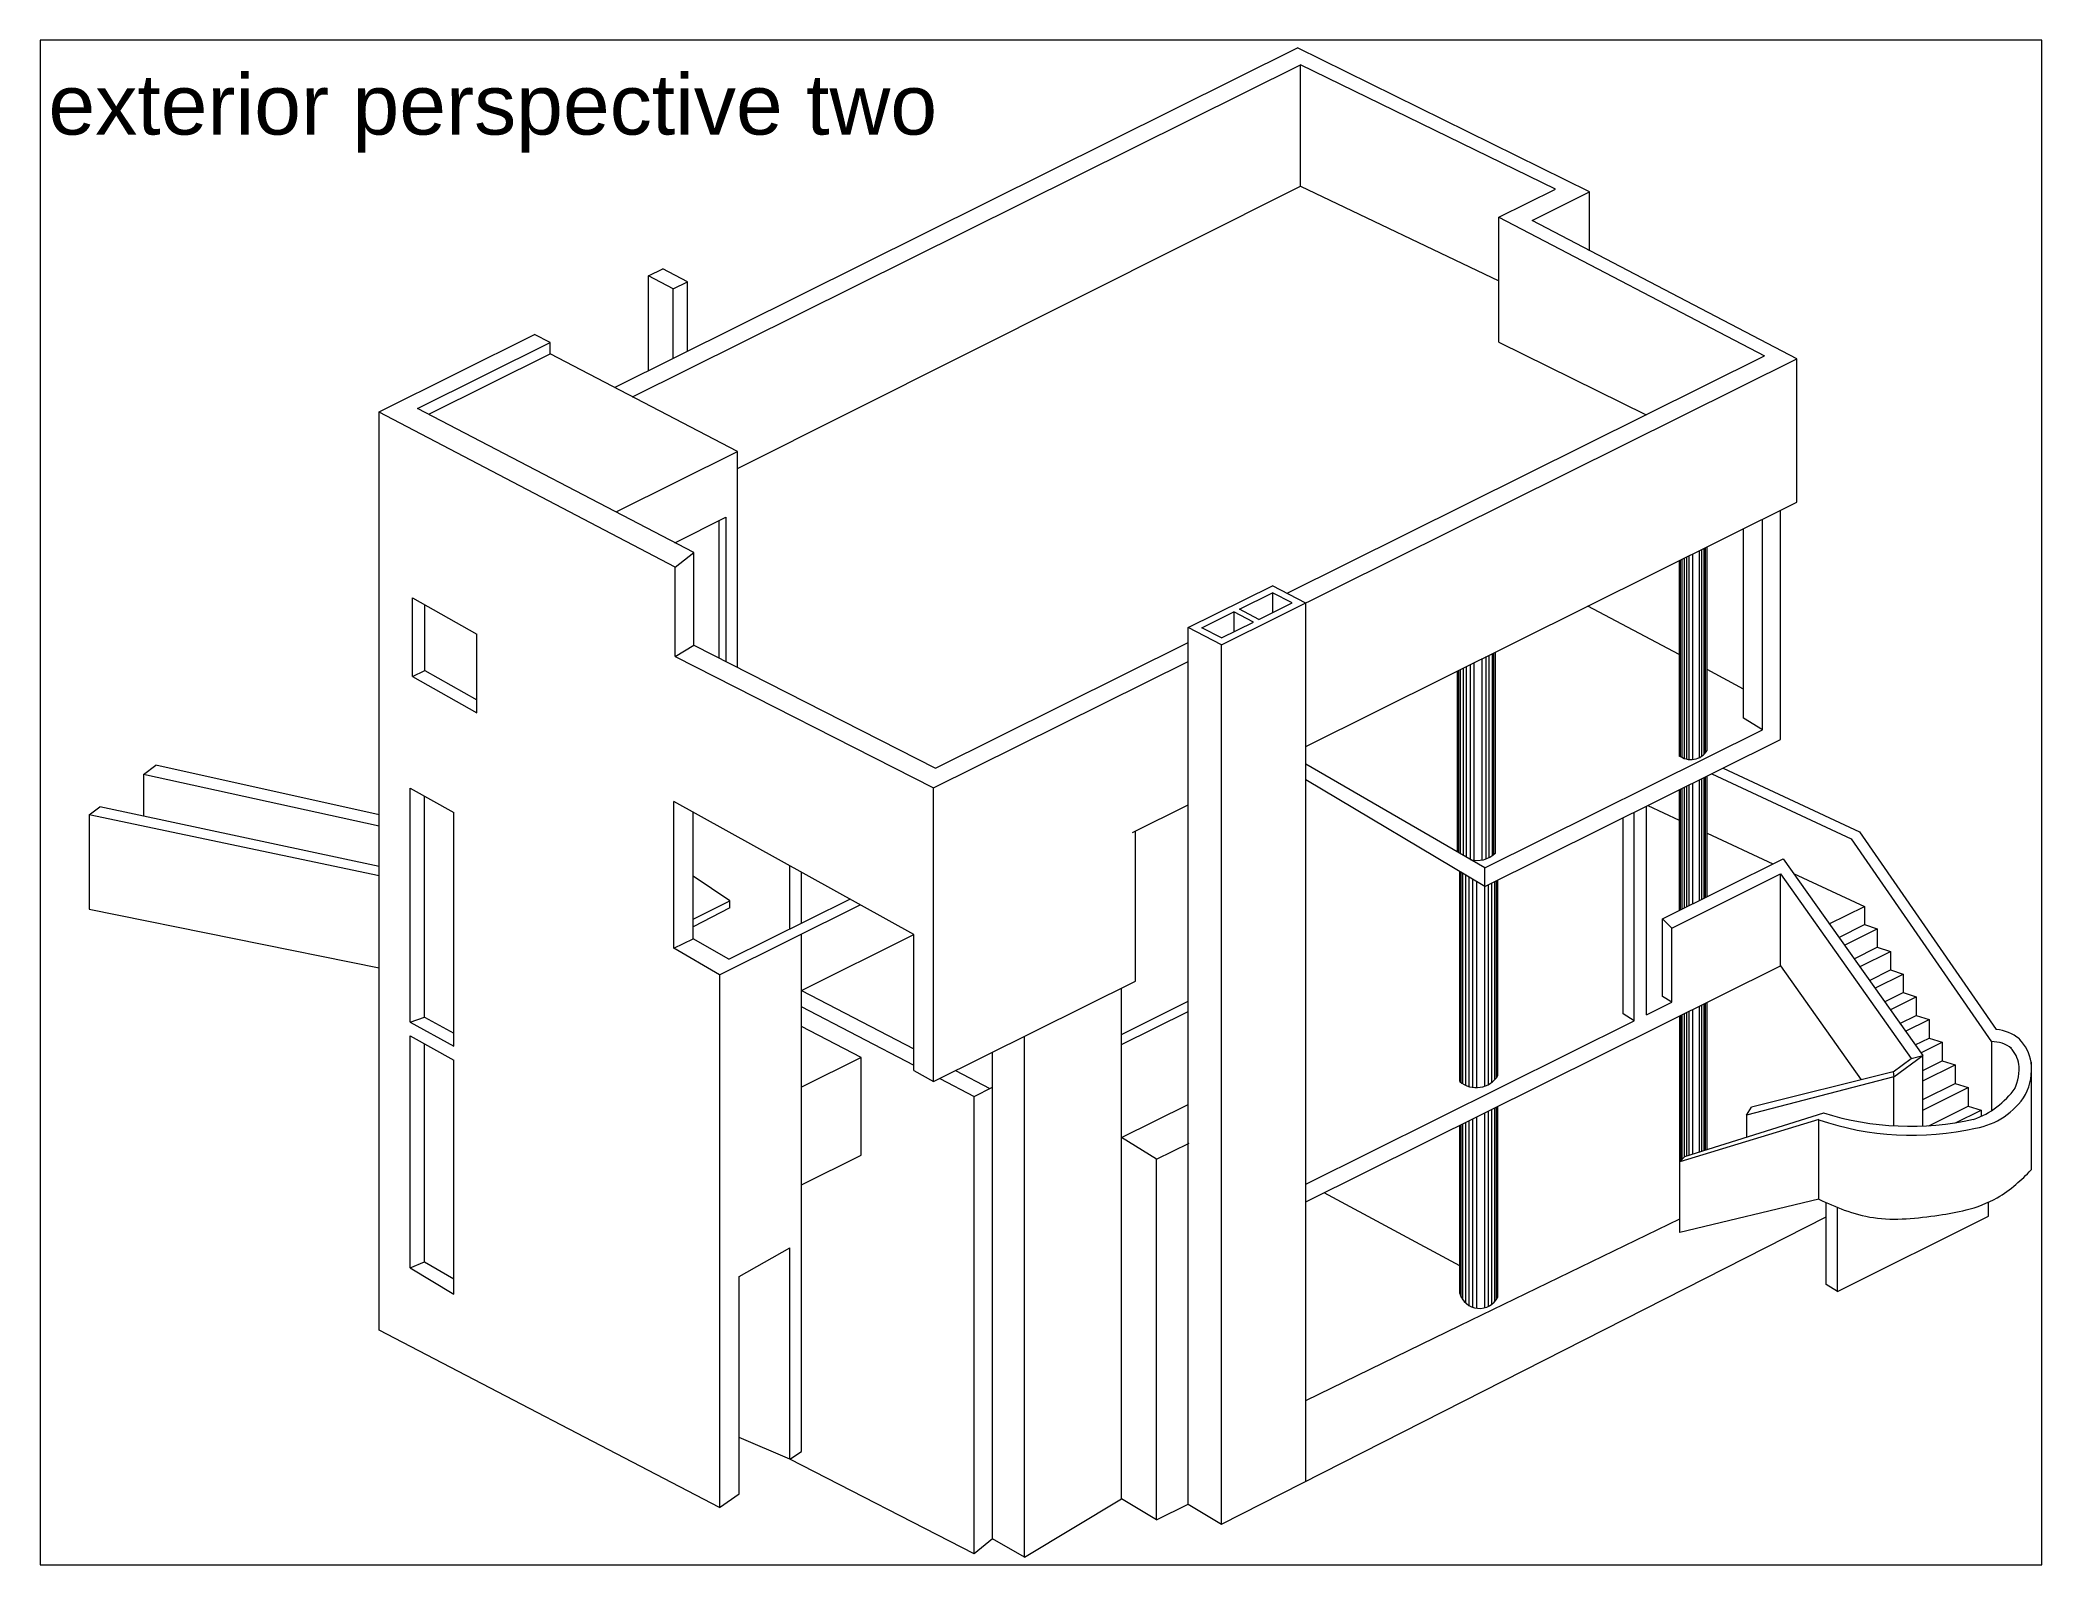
# Paper-space layout 'www.ceco.net' of a CAD drawing. Header units: millimetres. Extents: x 27 to 240, y 20 to 183.
# The model-space entities are those that its viewports show. They can reach past a viewport. Long polylines and large blocks are cut down to what shows.
import ezdxf

# ---------------------------------------------------------------- set-up
doc = ezdxf.new("R2010")
doc.units = ezdxf.units.MM
doc.layers.add('ceco.net 453 Smith House exterior perspective two', color=7, linetype='Continuous', lineweight=15)
doc.layers.add('ceco.net Smith House text', color=7, linetype='Continuous', lineweight=15)
doc.styles.add('ceco.net', font='arial.ttf', dxfattribs={"height": 300})

msp = doc.modelspace()

# ---------------------------------------------------------------- linework, layer by layer
at = {"layer": 'ceco.net 453 Smith House exterior perspective two'}
for p, q in [((2347, 9389), (9148, 12772)), ((12056, 11337), (9148, 12772)), ((2526, 9295), (9176, 12603)), ((9176, 11396), (9176, 12603)), ((11716, 11366), (9176, 12603)), ((3570, 8582), (9176, 11396)), ((9176, 11396), (11153, 10451)), ((11153, 11086), (11716, 11366)), ((11483, 11052), (12056, 11337)), ((12056, 10752), (12056, 11337)), ((11153, 9840), (11153, 11086)), ((11153, 11086), (13798, 9703)), ((14119, 9674), (11483, 11052)), ((2685, 10500), (2826, 10570)), ((3071, 10442), (2826, 10570)), ((2685, 9557), (2685, 10500)), ((2930, 10372), (2685, 10500)), ((2930, 10372), (3071, 10442)), ((2930, 9679), (2930, 10372)), ((3071, 9750), (3071, 10442)), ((0, 9147), (1550, 9918)), ((385, 9181), (1705, 9838)), ((1705, 9838), (1550, 9918)), ((1705, 9725), (1705, 9838)), ((11153, 9840), (12620, 9117)), ((496, 9124), (1705, 9725)), ((3570, 8750), (1705, 9725)), ((8390, 6825), (14119, 9674)), ((9044, 7339), (13798, 9703)), ((14119, 8246), (14119, 9674)), ((3135, 7744), (385, 9181)), ((0, 0), (0, 9147)), ((2951, 7601), (0, 9144)), ((2361, 8149), (3570, 8750)), ((3570, 6601), (3570, 8750)), ((9229, 5814), (14119, 8246)), ((2946, 7843), (3454, 8096)), ((3388, 6693), (3388, 8063)), ((3454, 8096), (3454, 6662)), ((13589, 6094), (13589, 7983)), ((13777, 5979), (13777, 8076)), ((13959, 5882), (13959, 8166)), ((13196, 5735), (13196, 7787)), ((13211, 5751), (13211, 7795)), ((13227, 5772), (13227, 7802)), ((2951, 7601), (3135, 7744)), ((2951, 6708), (2951, 7601)), ((3135, 6822), (3135, 7744)), ((12947, 7663), (12947, 5724)), ((12963, 5713), (12963, 7671)), ((12978, 5704), (12978, 7679)), ((13001, 5694), (13001, 7690)), ((13024, 5687), (13024, 7702)), ((13047, 5684), (13047, 7713)), ((13086, 5684), (13086, 7732)), ((13150, 5703), (13150, 7764)), ((13173, 5716), (13173, 7775)), ((8060, 6997), (8899, 7414)), ((9229, 7242), (8899, 7414)), ((333, 6510), (333, 7294)), ((333, 7294), (975, 6933)), ((457, 6569), (457, 7225)), ((8569, 7182), (8898, 7345)), ((8764, 7079), (8569, 7182)), ((8764, 7079), (9094, 7243)), ((9094, 7243), (8898, 7345)), ((8898, 7345), (8898, 7146)), ((9229, -1507), (9229, 7242)), ((12947, 6728), (12040, 7212)), ((8060, -1735), (8060, 6997)), ((8390, 6825), (8060, 6997)), ((8195, 6996), (8515, 7155)), ((8390, 6894), (8195, 6996)), ((8390, 6894), (8710, 7053)), ((8710, 7053), (8515, 7155)), ((8515, 7155), (8515, 6956)), ((975, 6149), (975, 6933)), ((2951, 6708), (3135, 6822)), ((3135, 6822), (5542, 5597)), ((5542, 5597), (8060, 6849)), ((8390, -1934), (8390, 6825)), ((2951, 6708), (5524, 5400)), ((5524, 5400), (8060, 6661)), ((10770, 4745), (10770, 6580)), ((10801, 4727), (10801, 6596)), ((10832, 4709), (10832, 6611)), ((10870, 4688), (10870, 6630)), ((10908, 4680), (10908, 6649)), ((10988, 4683), (10988, 6689)), ((11027, 4693), (11027, 6708)), ((11057, 4707), (11057, 6723)), ((11088, 4726), (11088, 6739)), ((11104, 4738), (11104, 6746)), ((11119, 4752), (11119, 6754)), ((333, 6510), (457, 6569)), ((333, 6510), (975, 6149)), ((457, 6569), (975, 6278)), ((10741, 4762), (10741, 6566)), ((10755, 4754), (10755, 6573)), ((13589, 6385), (13227, 6579)), ((13777, 5979), (13589, 6094)), ((11013, 4604), (13777, 5979)), ((11013, 4417), (13959, 5882)), ((-2347, 5535), (-2224, 5627)), ((0, 5134), (-2224, 5627)), ((11013, 4604), (9229, 5636)), ((13386, 5598), (14743, 4964)), ((0, 5020), (-2347, 5535)), ((-2347, 5535), (-2347, 5119)), ((312, 3067), (312, 5397)), ((312, 5397), (744, 5155)), ((5524, 2476), (5524, 5400)), ((11013, 4417), (9229, 5482)), ((12963, 4188), (12963, 5387)), ((12978, 4195), (12978, 5395)), ((13001, 4207), (13001, 5406)), ((13024, 4218), (13024, 5418)), ((13047, 4230), (13047, 5429)), ((13086, 4249), (13086, 5448)), ((13150, 4281), (13150, 5480)), ((13173, 4292), (13173, 5492)), ((13196, 4303), (13196, 5503)), ((13211, 4311), (13211, 5511)), ((13227, 4319), (13227, 5518)), ((13274, 5542), (14661, 4894)), ((-2888, 5131), (-2781, 5211)), ((0, 4619), (-2781, 5211)), ((452, 3116), (452, 5319)), ((2937, 3805), (2937, 5266)), ((5327, 3941), (2937, 5266)), ((7505, 4956), (8060, 5232)), ((12622, 3139), (12622, 5217)), ((12637, 5225), (12947, 5080)), ((12947, 5379), (12947, 4179)), ((0, 4524), (-2888, 5131)), ((-2888, 5131), (-2888, 4192)), ((744, 2827), (744, 5155)), ((3128, 3898), (3128, 5160)), ((12391, 3149), (12391, 5102)), ((12501, 3079), (12501, 5158)), ((7534, 3476), (7534, 4971)), ((13227, 4950), (13881, 4644)), ((14661, 4894), (16060, 2872)), ((14743, 4964), (16106, 2993)), ((4091, 3996), (4091, 4627)), ((11013, 4417), (11013, 4604)), ((12781, 4097), (13983, 4695)), ((13983, 4695), (15374, 2734)), ((3494, 4276), (3128, 4522)), ((4207, 4053), (4207, 4562)), ((10764, 2476), (10764, 4566)), ((10779, 2464), (10779, 4557)), ((10795, 2454), (10795, 4547)), ((10825, 2437), (10825, 4529)), ((10856, 2426), (10856, 4511)), ((10895, 2418), (10895, 4488)), ((10933, 2416), (10933, 4465)), ((11013, 2430), (11013, 4417)), ((11051, 2448), (11051, 4436)), ((11082, 2468), (11082, 4452)), ((11113, 2496), (11113, 4467)), ((11128, 2514), (11128, 4475)), ((11143, 2536), (11143, 4482)), ((12876, 4004), (13959, 4543)), ((13959, 3628), (13959, 4543)), ((13959, 4543), (15258, 2704)), ((14087, 4548), (14793, 4218)), ((-2888, 4192), (0, 3608)), ((3128, 4093), (3494, 4276)), ((3494, 4206), (3128, 4017)), ((3390, 3538), (4793, 4236)), ((3485, 3694), (4689, 4293)), ((3494, 4206), (3494, 4276)), ((14444, 4045), (14793, 4218)), ((14793, 4218), (14793, 4039)), ((12781, 3323), (12781, 4097)), ((12781, 4097), (12876, 4004)), ((12876, 3265), (12876, 4004)), ((14538, 3912), (14793, 4039)), ((14594, 3834), (14922, 3997)), ((14793, 4039), (14922, 3997)), ((14922, 3997), (14922, 3813)), ((2937, 3805), (3128, 3898)), ((3390, 3538), (2937, 3805)), ((3485, 3694), (3128, 3898)), ((4207, -1209), (4207, 3944)), ((4207, 3384), (5327, 3941)), ((5327, 2587), (5327, 3941)), ((14691, 3698), (14922, 3813)), ((14922, 3813), (15052, 3771)), ((9229, 1276), (13959, 3628)), ((13959, 3628), (14762, 2492)), ((14746, 3619), (15052, 3771)), ((15052, 3771), (15052, 3587)), ((3390, 3538), (3390, -1767)), ((5524, 2476), (7534, 3476)), ((7394, -1681), (7394, 3406)), ((14843, 3483), (15052, 3587)), ((14898, 3405), (15181, 3545)), ((15052, 3587), (15181, 3545)), ((15181, 3545), (15181, 3361)), ((4205, 3224), (5327, 2640)), ((4207, 3384), (5327, 2800)), ((7394, 2945), (8060, 3276)), ((12622, 3139), (12876, 3265)), ((12876, 3265), (12781, 3323)), ((13086, 1753), (13086, 3194)), ((13151, 1773), (13151, 3226)), ((13174, 1780), (13174, 3238)), ((13197, 1787), (13197, 3249)), ((13212, 1792), (13212, 3257)), ((13227, 1797), (13227, 3264)), ((14995, 3269), (15181, 3361)), ((15056, 3193), (15310, 3319)), ((15181, 3361), (15310, 3319)), ((15310, 3319), (15310, 3135)), ((312, 3067), (452, 3116)), ((312, 3067), (744, 2827)), ((452, 3116), (744, 2957)), ((4801, 2714), (4207, 3024)), ((7394, 2843), (8060, 3174)), ((9229, 1452), (12501, 3079)), ((12501, 3079), (12391, 3149)), ((12954, 973), (12954, 3128)), ((12964, 1686), (12964, 3133)), ((12979, 1702), (12979, 3141)), ((13002, 1726), (13002, 3152)), ((13025, 1733), (13025, 3164)), ((13048, 1741), (13048, 3175)), ((15147, 3054), (15310, 3135)), ((15203, 2976), (15440, 3094)), ((15310, 3135), (15440, 3094)), ((15440, 3094), (15440, 2909)), ((312, 619), (312, 2932)), ((312, 2932), (744, 2689)), ((452, 681), (452, 2853)), ((6429, -2262), (6429, 2926)), ((15300, 2840), (15440, 2909)), ((15355, 2761), (15569, 2868)), ((15440, 2909), (15569, 2868)), ((15569, 2868), (15569, 2683)), ((16060, 2872), (16060, 2187)), ((744, 359), (744, 2689)), ((4801, 2714), (4207, 2418)), ((4801, 1741), (4801, 2714)), ((6111, -2080), (6111, 2768)), ((15080, 2571), (15258, 2704)), ((15088, 2523), (15374, 2734)), ((15258, 2704), (15374, 2734)), ((15374, 2033), (15374, 2734)), ((15374, 2586), (15569, 2683)), ((15374, 2481), (15698, 2642)), ((15569, 2683), (15698, 2642)), ((15698, 2642), (15698, 2457)), ((16454, 2667), (16454, 1595)), ((5327, 2587), (5524, 2476)), ((5584, 2506), (5926, 2327)), ((5741, 2584), (6084, 2406)), ((5926, 2327), (6111, 2419)), ((15088, 2523), (13620, 2141)), ((15080, 2571), (13669, 2219)), ((15080, 2571), (15088, 2523)), ((15088, 2035), (15088, 2523)), ((15374, 2296), (15698, 2457)), ((15374, 2190), (15828, 2416)), ((15698, 2457), (15828, 2416)), ((15828, 2416), (15828, 2231)), ((5926, -2229), (5926, 2327)), ((7394, 1917), (8060, 2248)), ((11082, 256), (11082, 2197)), ((11113, 283), (11113, 2213)), ((11128, 302), (11128, 2220)), ((11143, 327), (11143, 2228)), ((13620, 2141), (13669, 2219)), ((15435, 2036), (15828, 2231)), ((15828, 2231), (15957, 2190)), ((10764, 364), (10764, 2039)), ((10779, 326), (10779, 2047)), ((10795, 301), (10795, 2054)), ((10825, 268), (10825, 2070)), ((10856, 245), (10856, 2085)), ((10895, 228), (10895, 2104)), ((10933, 218), (10933, 2123)), ((11013, 223), (11013, 2163)), ((11051, 237), (11051, 2182)), ((14340, 2096), (12954, 1676)), ((14386, 2162), (13002, 1726)), ((13620, 2141), (13620, 1921)), ((14340, 1303), (14340, 2096)), ((15702, 2063), (15957, 2190)), ((15957, 2190), (15957, 2130)), ((7743, 1701), (7394, 1917)), ((7743, 1701), (8070, 1863)), ((4207, 1445), (4801, 1741)), ((7743, -1890), (7743, 1701)), ((12954, 1676), (13002, 1726)), ((10764, 640), (9412, 1367)), ((14340, 1303), (12954, 973)), ((14412, 453), (14412, 1270)), ((14524, 383), (14524, 1223)), ((16030, 1133), (16030, 1274)), ((8390, -1934), (14412, 1129)), ((10764, 45), (12954, 1108)), ((14524, 383), (16030, 1133)), ((3587, 535), (4091, 818)), ((4091, -1287), (4091, 818)), ((312, 619), (452, 681)), ((312, 619), (744, 359)), ((452, 681), (744, 511)), ((3587, -1632), (3587, 535)), ((14524, 383), (14412, 453)), ((3390, -1767), (0, 0)), ((9229, -701), (10764, 45)), ((4091, -1287), (3587, -1071)), ((4091, -1287), (4207, -1209)), ((5926, -2229), (4091, -1287)), ((3390, -1767), (3587, -1632)), ((6429, -2262), (7394, -1681)), ((7743, -1890), (7394, -1681)), ((7743, -1890), (8058, -1734)), ((8058, -1734), (8390, -1934)), ((6111, -2080), (5926, -2229)), ((6429, -2262), (6111, -2080))]:
    msp.add_line(p, q, dxfattribs=at)
for centre, radius, start, end in [((13065, 5874), 191, 231.6214, 327.8664), ((10940, 4930), 252, 253.0606, 315.1386), ((16067, 2571), 425, 50.5933, 84.7291), ((16067, 2571), 302, 50.5933, 91.4229), ((16026, 2595), 311, 9.5504, 44.3039), ((16026, 2595), 434, 9.5504, 44.3039), ((15885, 2600), 450, 333.6321, 6.7431), ((15885, 2600), 573, 333.6321, 6.7431), ((10928, 2668), 253, 229.5, 328.5509), ((15596, 2908), 858, 289.4035, 324.5382), ((15777, 2732), 732, 279.7651, 328.0696), ((15269, 4788), 2848, 250.9647, 282.8186), ((15252, 4947), 2916, 252.7279, 282.4486), ((10961, 422), 206, 196.3946, 332.4435)]:
    msp.add_arc(centre, radius, start, end, dxfattribs=at)
msp.add_open_spline([(14340, 1303), (14424, 1265), (14598, 1186), (14996, 1076), (15413, 1124), (15826, 1191), (16092, 1290), (16301, 1443), (16405, 1545), (16454, 1595)], degree=3, knots=[0, 0, 0, 0, 8.921851, 18.692648, 39.928476, 48.869529, 59.735531, 67.177229, 73.966987, 73.966987, 73.966987, 73.966987], dxfattribs=at)

# ---------------------------------------------------------------- texts
at = {"layer": 'ceco.net Smith House text', "ltscale": 30, "insert": (1133, 12118), "char_height": 600, "width": 10671.28, "attachment_point": 5, "style": 'ceco.net'}
msp.add_mtext('exterior perspective two', dxfattribs=at)

psp = doc.layouts.new('www.ceco.net')

# ---------------------------------------------------------------- viewports
at = {"layer": '0'}
psp.add_viewport(center=(133.35, 101.6), size=(213.36, 162.56), view_center_point=(6592.99, 5255.2), view_height=15190.555, dxfattribs=at)

doc.saveas('drawing.dxf')
